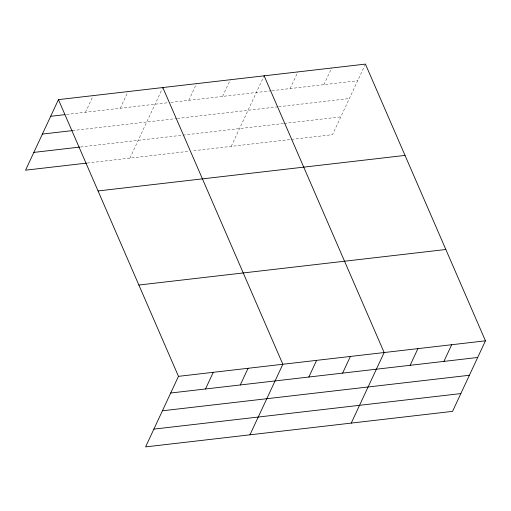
<?xml version="1.0" encoding="UTF-8"?>
<svg xmlns="http://www.w3.org/2000/svg" width="511" height="511" viewBox="0 0 511 511"><rect width="100%" height="100%" fill="white"/><g stroke="black" fill="none" stroke-linecap="round" stroke-linejoin="round"><path stroke-width="0.38" stroke-dasharray="2.56 1.92" d="M85.471 112.267L93.238 95.602M120.257 108.243L128.031 91.578M129.922 158.103L162.824 87.553M188.821 100.303L196.588 83.644M222.585 96.4L230.352 79.735M231.221 146.376L264.123 75.826M290.12 88.582L297.887 71.917M323.885 84.673L331.658 68.008M365.422 64.099L332.527 134.655L191.957 150.924M66.494 114.464L167.614 102.762M170.757 102.398L271.271 90.76M272.056 90.671L357.655 80.764M72.434 130.599L176.602 118.546M177.387 118.45L277.901 106.818M278.687 106.729L349.364 98.546M80.495 147.002L182.191 135.23M182.976 135.14L283.49 123.502M284.276 123.413L340.818 116.872M87.221 163.047L188.821 151.288"/><path stroke-width="0.77" d="M58.446 99.632L178.473 376.345L145.578 446.901L452.554 411.368L485.45 340.818L365.422 64.099L58.446 99.632L25.55 170.182L86.436 163.137M205.492 388.986L213.266 372.321M240.285 384.955L248.052 368.297M249.949 434.816L282.845 364.266L162.824 87.553M308.842 377.022L316.616 360.357M342.613 373.113L350.38 356.448M351.249 423.095L384.151 352.539L264.123 75.826M410.148 365.295L417.915 348.636M443.912 361.386L451.686 344.727M50.678 116.297L64.91 114.649M42.387 134.08L72.434 130.599M33.841 152.399L79.703 147.091M98.055 190.948L405.031 155.414M138.864 285.029L445.841 249.502M178.473 376.345L485.45 340.818M170.706 393.01L477.683 357.483M162.409 410.793L469.385 375.266M153.868 429.119L460.845 393.585"/></g></svg>
